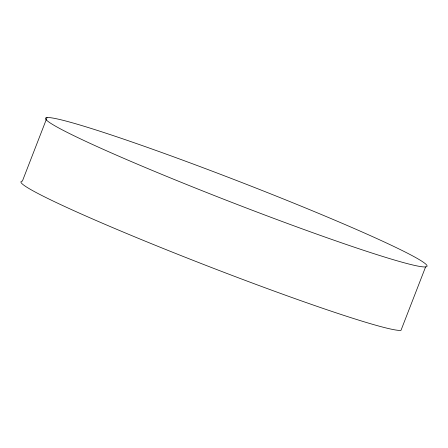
<?xml version="1.0" encoding="UTF-8"?>
<svg xmlns="http://www.w3.org/2000/svg" width="448" height="448" viewBox="0 0 448 448"><rect width="100%" height="100%" fill="white"/><g stroke="black" fill="none" stroke-linecap="round" stroke-linejoin="round"><path stroke-width="0.67" d="M47.023 117.622L22.4 181.098A204.557 11.06 21.2 0 0 188.104 258.395A204.557 11.06 21.2 0 0 400.977 330.378L425.6 266.902A204.557 11.06 21.2 0 0 162.086 152.639A204.557 11.06 21.2 0 0 121.24 157.242A204.557 11.06 21.2 0 0 425.6 266.902"/></g></svg>
